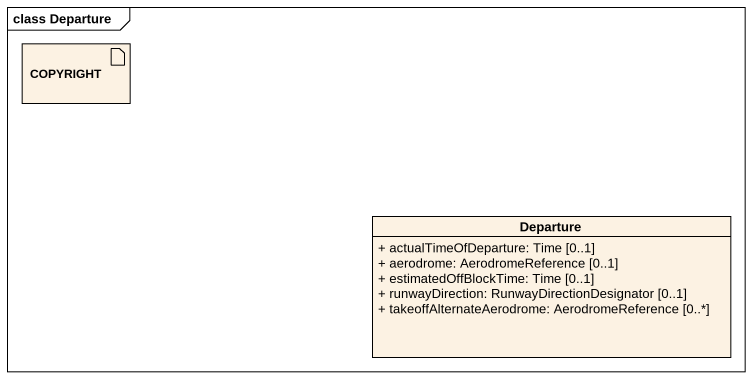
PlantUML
@startuml
mainframe class Departure
allowmixing
hide circle
hide empty members
skinparam classAttributeIconSize 0
artifact COPYRIGHT #FCF2E3
class Departure #FCF2E3 {
  + actualTimeOfDeparture: Time [0..1]
  + aerodrome: AerodromeReference [0..1]
  + estimatedOffBlockTime: Time [0..1]
  + runwayDirection: RunwayDirectionDesignator [0..1]
  + takeoffAlternateAerodrome: AerodromeReference [0..*]
}
@enduml
